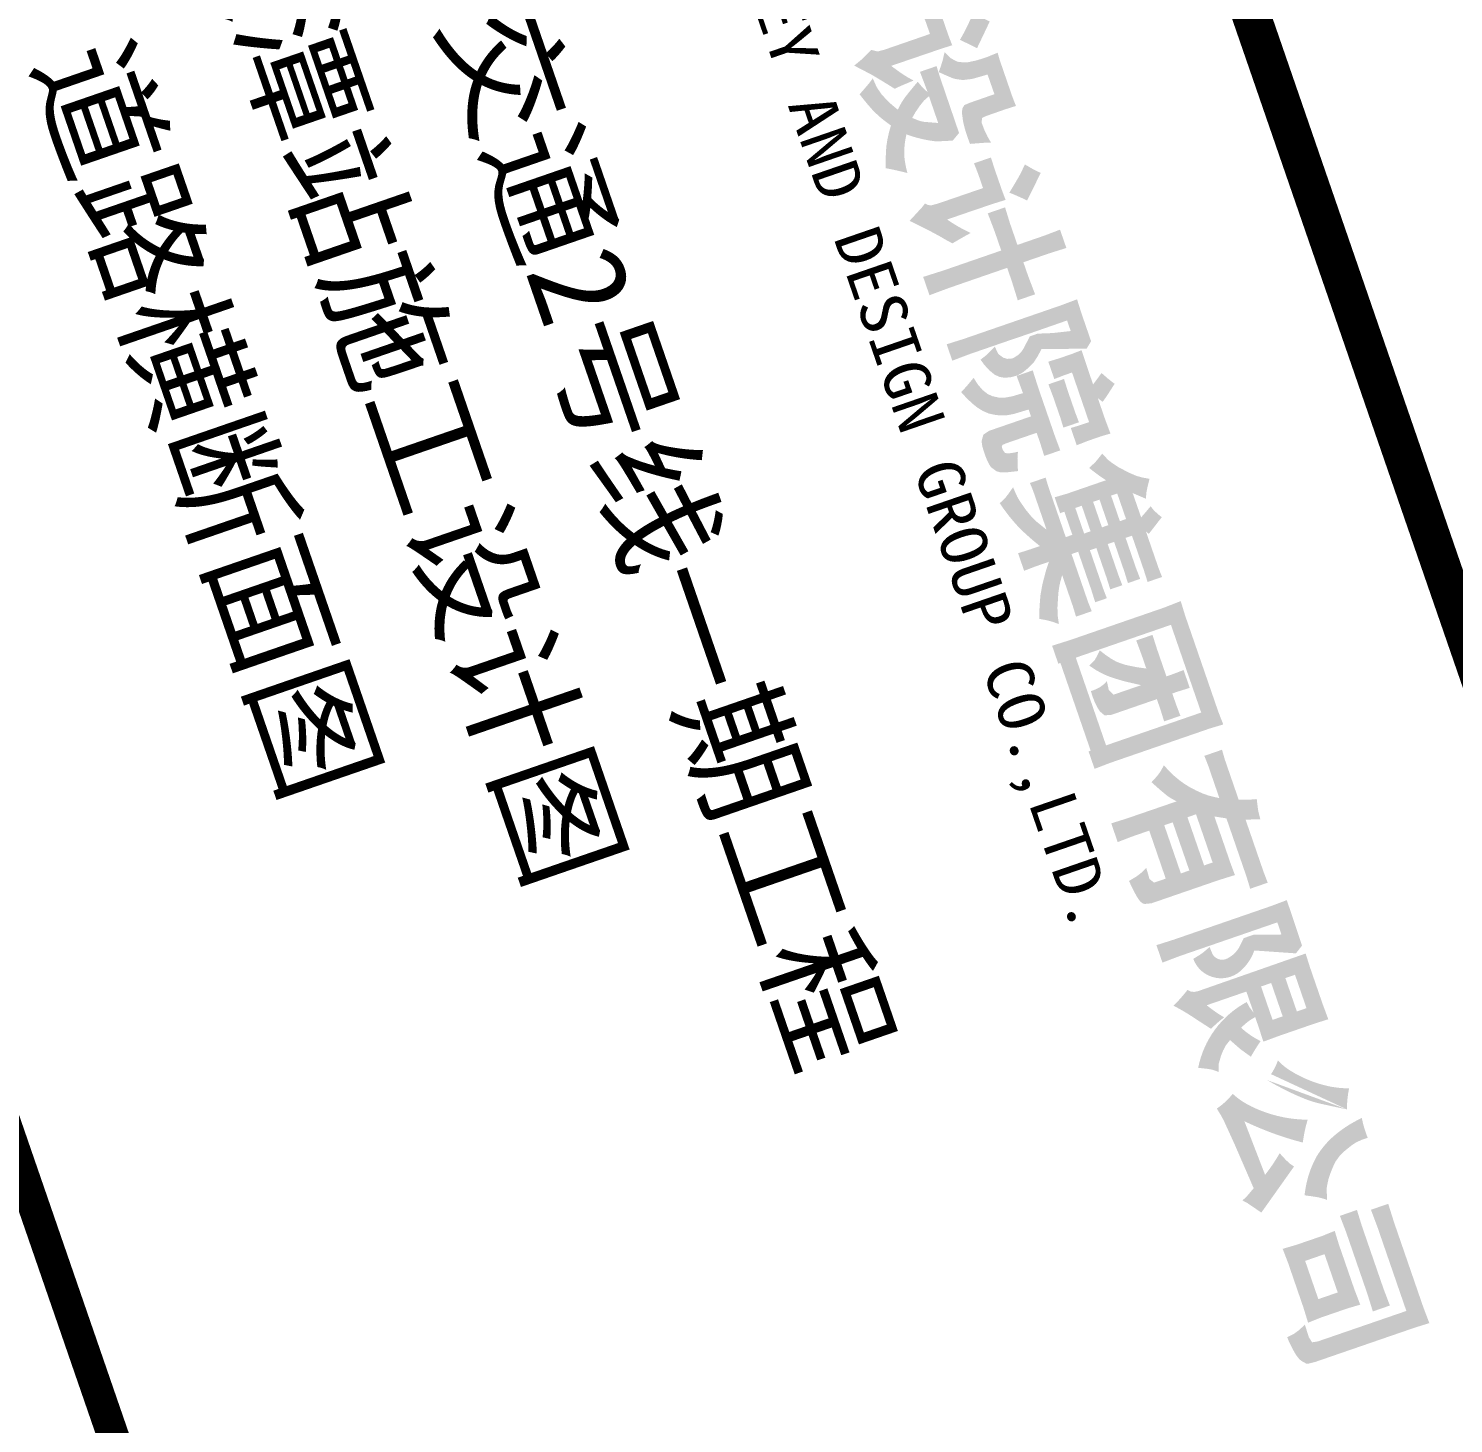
# Model space of a CAD drawing. Extents: x 1401343 to 1466747, y -1957456 to -1869275.
# Drawn here: x 1425385 to 1428986, y -1950169 to -1946645 of the extents above; entities that cross this region are included whole.
import ezdxf

# ---------------------------------------------------------------- set-up
doc = ezdxf.new("R2010")
doc.units = 0
doc.header["$LTSCALE"] = 1000
doc.layers.get('0').update_dxf_attribs({"linetype": 'CONTINUOUS'})
for name, color, linetype in [('TITLE$0$0-CART-SITE', 140, 'CONTINUOUS'), ('图框', 7, 'CONTINUOUS'), ('文字', 4, 'CONTINUOUS')]:
    doc.layers.add(name, color=color, linetype=linetype)
doc.styles.add('样式_1', font='simhei_0.ttf')

# ---------------------------------------------------------------- blocks, each defined once
blk = doc.blocks.new('新块6')
at = {"layer": 'TITLE$0$0-CART-SITE'}
h = blk.add_hatch(color=7, dxfattribs=at)
h.paths.add_polyline_path([(39.63761440037834, -6.54739663742896), (39.38771868405948, -6.557954102495444), (38.38529521736402, -6.557433347931749), (38.17671933031727, -6.547509510340603), (38.17458612527318, -6.547410746542539), (38.17508857426785, -6.556227660024376), (38.17692311848134, -6.584981429417383), (38.17857706977139, -6.613322113008167), (38.18017871253744, -6.637457528621098), (38.19133222568399, -6.853392532346163), (38.18689612878572, -7.08411373981636), (38.18466595979027, -7.114757452354581), (38.1795070415092, -7.179701703199157), (38.15710398081777, -7.353978759568975), (38.14270264301069, -7.415535540453334), (38.072485377985, -7.580672456370507), (38.04843929516704, -7.616801790947875), (37.95678880237597, -7.704221130548319), (37.93702244953806, -7.722973130272862), (37.92172088443388, -7.737489462281019), (37.88045945963444, -7.762464539811333), (37.7923655835408, -7.804898340906448), (37.7124915989078, -7.84381640736558), (37.90552021164535, -7.968938593886037), (38.01801592618779, -8.050997199777896), (38.13818941583943, -8.146849388382748), (38.1505060305781, -8.156937404753819), (38.23085381590846, -8.074048926441037), (38.3041915545202, -7.994975039443148), (38.41372326004404, -7.874619168097922), (38.46532125915022, -7.800512971803471), (38.55238819976424, -7.629746519480477), (38.57182290458206, -7.537009951922528), (38.5885799626549, -7.46208022425111), (38.59869505690497, -7.416850253333735), (38.60675848400771, -7.321735586584907), (38.60864707557104, -7.293630231883299), (38.6121663751974, -7.239053924392124), (38.61222371998795, -7.238058280544521), (38.61568136338229, -7.178025283949182), (38.61877979968762, -7.105240213768241), (38.6235266214897, -6.992611006200434), (38.62419435008979, -6.978945688156671), (39.16599758169235, -6.976901149303956), (39.16733524228533, -7.297280644418265), (39.16842167838098, -7.639102144578146), (39.17758917123632, -7.801349257457559), (39.17802991601258, -7.807734272781317), (39.24627484797585, -7.886015484112988), (39.34284204383931, -7.932026586877555), (39.37785040689252, -7.939417197217892), (39.52764856130435, -7.969615831349302), (39.56040471829093, -7.976421554788089), (39.61987075353591, -7.984321864161586), (39.65469105958093, -7.987035456312015), (39.7937504659136, -7.997872538358024), (39.81625049034685, -7.998329160587161), (39.82781563498631, -7.998613908159143), (39.84565919013312, -7.999064117151875), (39.900802981547, -8.00049555087918), (39.95032507241322, -8.001716630547378), (39.97894704278644, -8.002392585363339), (40.05473091515796, -8.001008609565758), (40.12833089711694, -7.999425823524689), (40.17946831776845, -7.998430489676537), (40.27509728886272, -7.631024929928969), (40.28324038406919, -7.606099287953327), (40.28834551714445, -7.589757443016254), (40.29776423449712, -7.55960754946193), (40.30950788098471, -7.522372315482642), (40.31971773537427, -7.490703768221863), (40.32598425112283, -7.47059020873445), (40.21241662925661, -7.49272453695653), (40.16530938963024, -7.502310438296092), (40.14938748217739, -7.505550403884456), (40.14550869131546, -7.50590819248049), (40.13917322037361, -7.506631675061215), (39.98015027609273, -7.524791387174446), (39.93292005844035, -7.528053157756801), (39.76385474297768, -7.53279510264349), (39.64397655238483, -7.48477922306904), (39.63181860581591, -7.358217906944105), (39.62965014103884, -6.8297392443734)])
h.paths.add_polyline_path([(37.41261321305851, -6.546374368004251), (37.36873265620875, -6.502294931180813), (37.3435683292299, -6.477007551301938), (37.34172381201847, -6.475156692100256), (37.29705652575561, -6.518865444023163), (37.24977121490141, -6.565984753544228), (37.1694300405876, -6.632228325508379), (37.14088740429929, -6.652939221927795), (36.98508630497003, -6.769781923934943), (36.97105078547816, -6.780247038439711), (36.96844598333905, -6.78221333584429), (37.24042081299325, -7.04257650877463), (37.31970419950869, -7.121064226223666), (37.42120553385087, -7.229638987543012), (37.4336631868928, -7.243858408966673), (37.54033005095175, -7.36409627681445), (37.62844596411654, -7.273129689526343), (37.6782920025484, -7.222340727767573), (37.88755765547597, -7.012899911854277)])
h.paths.add_polyline_path([(37.59892707813617, -7.885528078362256), (37.60663790916647, -7.599016869610409), (37.3236136063197, -7.608983034545417), (36.84168556208812, -7.609088211576648), (36.56683707593098, -7.599470926548236), (36.56705744852866, -8.060604223631344), (36.8389882036214, -8.050349463189036), (37.14068245796574, -8.051204988542509), (37.14097334961028, -9.309124834847012), (37.13290331149096, -9.410356443752448), (37.12717362856114, -9.482988878975618), (37.12699332208925, -9.485491955374698), (37.07223478348081, -9.570723196555832), (37.04950336801906, -9.605606056469185), (37.03669973034033, -9.626028357378004), (37.1461498979674, -9.852257736073284), (37.19891587085644, -9.973266474593231), (37.20319770699919, -9.98304152516522), (37.2444734619194, -10.09525900314236), (37.27285963364034, -10.17275779997635), (37.27549528788862, -10.17989444626966), (37.52032803776297, -9.947228863879559), (37.64310073023285, -9.833006491608273), (37.70281063841742, -9.779625300850057), (37.73147007191642, -9.756056667561836), (37.92363482475832, -9.595856658829689), (38.18663315558427, -9.381130534699878), (38.16891594274986, -9.205957712055351), (38.15180182042153, -8.950900848563322), (38.14929618583614, -8.902242362989114), (38.14651949349411, -8.847688833136488), (38.14649304879916, -8.847305321772922), (37.99596986898308, -8.982152535641035), (37.88227973596281, -9.071568403060326), (37.79262121566194, -9.137254023702724), (37.59459894497036, -9.274773919272604)])
h.paths.add_polyline_path([(39.95062918630049, -8.39245827621221), (39.82029432423496, -8.17495346043711), (38.30259165078954, -8.170392368735179), (38.02074193295178, -8.162029512191111), (37.98593630781016, -8.160981678141809), (37.98585920100652, -8.616906702326958), (38.02758229306986, -8.615713197185187), (38.40550003887239, -8.604029555930367), (38.48263371658598, -8.602015812972468), (38.51784846766006, -8.60109645506509), (38.5417971010049, -8.600713926564822), (38.55167419300034, -8.600556161018005), (38.53873392443259, -8.608154560126252), (38.49181443189357, -8.632482520267729), (38.4657333556292, -8.645995203350537), (38.38981725957331, -8.684306577920722), (38.3546524319527, -8.700841176652318), (38.27663618677383, -8.730670408530386), (38.21182024969806, -8.756849227873545), (38.26226349747361, -8.842079819077298), (38.3841066515501, -9.041700745692822), (38.39603176184085, -9.061591976953594), (38.40074970672924, -9.069461567054702), (38.45259915915869, -9.14906078666445), (38.49028504720974, -9.208103580000738), (38.57202117892069, -9.313997609694184), (38.60425761537246, -9.351902572028678), (38.62610460719645, -9.375061800581364), (38.63528349042957, -9.384792012182004), (38.70270422943489, -9.456262369485728), (38.71714523438916, -9.471588715018697), (38.72649343248543, -9.481515117904394), (38.68296987891284, -9.510427257385743), (38.57960419389039, -9.57263305750621), (38.52191289735111, -9.605971610780614), (38.36194235167551, -9.685911284306883), (38.20590765771541, -9.752188205083996), (38.10990020786033, -9.778858278116445), (38.05114891992037, -9.797896603227684), (37.95481752270919, -9.81323320993232), (37.76769268712582, -9.828894326258364), (37.74704599473247, -9.830928603939356), (37.84126181676606, -9.970357431856087), (37.92540221169679, -10.11452820465945), (38.01923017813445, -10.27842608385311), (38.0260754919573, -10.29026857715564), (38.06503238246864, -10.27716524213884), (38.1819906386043, -10.23732880063233), (38.33458521635822, -10.18011656998112), (38.38787577862007, -10.15864099029261), (38.51837151245766, -10.1060524752005), (38.59700700426094, -10.0691045540845), (38.76879612288525, -9.975452104584633), (38.85736159586435, -9.9207485050689), (38.87500681590376, -9.909878074206631), (38.88311548474798, -9.905042603062043), (38.91134182090957, -9.885816904581759), (39.04805866845038, -9.792695470820604), (39.05965686901092, -9.784845672956578), (39.10214246846357, -9.815518886369148), (39.21992667419454, -9.897163399864269), (39.30010742349168, -9.94603203700916), (39.3812397346328, -9.99548063295498), (39.52628665982832, -10.0714287099234), (39.53921370615336, -10.07752641238056), (39.54721763264007, -10.0810677999458), (39.56797671482983, -10.08988086548578), (39.66165923555002, -10.13016751598826), (39.8709932039221, -10.21081777579076), (39.93909011084671, -10.23482457067058), (39.94788554966999, -10.23801758191456), (39.95360770481258, -10.24002173432507), (40.06105590809221, -10.27822446242078), (40.06935042175084, -10.26320106741275), (40.08384211228315, -10.23737112797301), (40.0940277257896, -10.22014518266462), (40.15386985723944, -10.11698190781482), (40.23046910774048, -9.99181482865913), (40.30172873430038, -9.87994494794458), (40.31495328349612, -9.85912630920268), (40.35673393723175, -9.794017657316942), (40.36411837108517, -9.782525365059541), (40.17760617090008, -9.764973627485801), (40.02791599887041, -9.73970805260086), (40.00315274973019, -9.735579212842822), (39.84853505023841, -9.69321210938017), (39.73453279463195, -9.651288000622515), (39.63669765109282, -9.604856990790893), (39.57432784798641, -9.57583069575395), (39.55895687150388, -9.567009934330258), (39.40470719413918, -9.478611205753111), (39.4574114628098, -9.417382782425364), (39.55410647452427, -9.285880711173547), (39.65447068719277, -9.134243651876204), (39.75247030357914, -8.965525586344484), (39.81579431930641, -8.840493185097728), (39.85362785688687, -8.73580740860291), (39.91552165569357, -8.524519581429786)])
h.paths.add_polyline_path([(39.39476178669921, -8.602482696376512), (39.39379214802375, -8.604877397783127), (39.38515354906758, -8.626664434790143), (39.36762202451555, -8.670879934494451), (39.24575697271706, -8.946587307678612), (39.19876916473351, -9.024977543980128), (39.17404999015474, -9.056530653037953), (39.05375309185678, -9.198506817318957), (39.01184707188133, -9.153383306076819), (38.94367486277682, -9.076033296255446), (38.82694799787916, -8.919606834141632), (38.72782448185228, -8.765031231232797), (38.6602627045437, -8.602467304615686)], flags=16)
h = blk.add_hatch(color=7, dxfattribs=at)
h.paths.add_polyline_path([(41.97937771232881, -7.15032909355017), (42.03717478785745, -7.092061018827962), (42.05392197623931, -7.075229733966864), (42.0122021847599, -7.033494087423435), (41.71926773420617, -6.736043184888899), (41.57869877665854, -6.594513381658771), (41.49271827214017, -6.505922256077838), (41.42554655382028, -6.575721324717449), (41.31588923625731, -6.68061488998012), (41.18407567508604, -6.794145798183877), (41.16065976218869, -6.814126829311363), (41.14896458510393, -6.824224687375875), (41.17659692260986, -6.851061652361238), (41.22890383333052, -6.901581569225016), (41.31424085034141, -6.984003164133753), (41.32737149854273, -6.997079326906373), (41.3339487561685, -7.004339527714023), (41.33740419575096, -7.008075877580836), (41.34475361608983, -7.016186052725118), (41.35268006424502, -7.024777214519645), (41.3631789543162, -7.036498046016845), (41.42544959007847, -7.10601621502957), (41.57266057221767, -7.278783596220649), (41.59188365870705, -7.302697261473668), (41.71078220577527, -7.444394733966931), (41.74335664372973, -7.407463844711174), (41.77959468499375, -7.36637938795667), (41.806594714146, -7.335784415995533), (41.82127592495726, -7.318848348841698)])
h.paths.add_polyline_path([(44.42579148050478, -7.673868283641241), (43.92605514064979, -7.688858575737186), (43.53937866875984, -7.690097612457464), (43.54007284184533, -7.122782972814321), (43.5394580028447, -6.986435062295129), (43.55076310815838, -6.593434675776564), (43.55270679292352, -6.526109832638952), (43.55305938878644, -6.513841316862283), (43.55307481484104, -6.513287213482386), (43.05239748460787, -6.513285930835139), (43.04934312286403, -6.513291061424241), (43.06278143322177, -6.947806873990544), (43.06278143322177, -7.237986452329494), (43.06299299078142, -7.689189498588348), (42.46236640803599, -7.689383800854387), (42.16503046024206, -7.679515777105735), (42.03559912500987, -7.675220193273162), (42.03585916433565, -8.150917943744787), (42.33308206246784, -8.141400705161686), (42.45400481840679, -8.13790164493713), (42.52360504082952, -8.135329938284315), (42.53547390456859, -8.134861772504735), (43.06339186480815, -8.134859206941655), (43.0633896612058, -9.243119835172365), (43.06339186480815, -9.66139862304209), (43.06336321651085, -9.742787687351154), (43.05498024946627, -10.05903706006336), (43.04934312286403, -10.27621864886771), (43.55307481484104, -10.27622249680627), (43.54046951226971, -9.7767688466285), (43.53906794364644, -9.419792875596102), (43.53903268391349, -8.134861772236263), (43.92258868242695, -8.135514639410985), (44.07479991509661, -8.140197582545625), (44.16654095465398, -8.142721831271956), (44.3520614753206, -8.148552844925007), (44.37174294022458, -8.149203045095987), (44.39014624117021, -8.149811019635536), (44.4073969943876, -8.150324078318818), (44.41249927698715, -8.150475715492803), (44.41679448729462, -8.150616006857149), (44.4260779647351, -8.150919226392034)])
h = blk.add_hatch(color=7, dxfattribs=at)
h.paths.add_polyline_path([(47.55092145932917, -6.801160593037878), (47.53082790192761, -6.773962069561321), (47.51688934617755, -6.756403918754415), (47.5054740546698, -6.741654764242639), (47.42807264849156, -6.644019696709279), (47.33061514824706, -6.518735896703447), (47.29813445664089, -6.477105032452755), (47.2432705382312, -6.515826853966303), (47.2258831541248, -6.527628486342167), (47.14805642922488, -6.576227970167622), (47.10206250079986, -6.606452257231524), (47.07844078074754, -6.619564754542637), (47.03841933991839, -6.642115481959479), (46.98909518937194, -6.670276757500517), (46.92249423570078, -6.708302101851416), (47.07022088949645, -6.922785001977729), (47.13202653918029, -7.013261618227091), (46.52483880966514, -7.010586017190349), (46.1913690554405, -7.004842325225638), (46.20286808844736, -7.283451147597816), (46.20179707840629, -7.641009440237212), (46.19682547659227, -7.770583693483275), (46.19256567773022, -7.920316022419343), (46.66938108184453, -7.92024804214293), (46.65972436223723, -7.647509893760628), (46.65854096239977, -7.428977677971716), (48.02125350702164, -7.430988868011468), (48.02134606334923, -7.671458190473857), (48.01202430994792, -7.929710126919076), (48.48534901474679, -7.931154387115953), (48.47275693462774, -7.627201748407458), (48.47205615031609, -7.25653480639545), (48.48421189307311, -7.003044054536304), (48.09905378722664, -7.012997393005037), (47.50867445997039, -7.013006382393201), (47.5224625647495, -7.003682812597447), (47.63896024243053, -6.924919326104146), (47.59314040822986, -6.860236735187073)])
h.paths.add_polyline_path([(47.94051566228347, -7.68142050746701), (47.66172030618958, -7.689330589727092), (47.07680561749342, -7.689398570000264), (46.7499316099061, -7.681244784868113), (46.74958562505975, -8.10982579110987), (47.08581884959324, -8.099063102570142), (47.66859812964299, -8.098871988210362), (47.94020714098198, -8.108840718436682)])
h.paths.add_polyline_path([(48.47195918636473, -8.37789382282375), (48.1152467528552, -8.388278130585832), (46.73774501483035, -8.387903597746686), (46.2736252660126, -8.37694722955257), (46.27439436576873, -8.819232033240212), (46.63183843590863, -8.811773442623405), (46.72955817929082, -8.809735317000559), (46.75008439146526, -8.809148216988433), (46.74236842840523, -8.967060914455772), (46.7371632317508, -9.103154860927873), (46.70915830419011, -9.281069503366439), (46.64994423419316, -9.448758886237044), (46.56190985850603, -9.590472107943242), (46.47000574336465, -9.684836426366587), (46.33413953326721, -9.772473262795927), (46.16338396134864, -9.841651530429772), (45.99910733864721, -9.882474327256773), (45.98757745353117, -9.885378239408055), (45.96265112880695, -9.891564444488381), (45.95734015337271, -9.892902245003484), (46.02024986901864, -9.998310151596684), (46.07482069197189, -10.08919721478941), (46.08963145829816, -10.11380918134944), (46.09279647059353, -10.11943945890869), (46.14531562639945, -10.21330354511502), (46.17624489604108, -10.27477567131808), (46.1924422690839, -10.3084708003795), (46.19568394750436, -10.31528165440415), (46.19816313718525, -10.32037889243054), (46.32699285565954, -10.26482874608575), (46.39719917454835, -10.23501658684779), (46.48260884212408, -10.18999657175425), (46.58731439155139, -10.13480556649102), (46.71219723987937, -10.05572013567087), (46.84617485820394, -9.948452391348269), (46.91090044255446, -9.87618807573108), (46.96230231015556, -9.818834528114337), (47.00726930310097, -9.74457313156762), (47.05549560412376, -9.66561853071454), (47.10545403235204, -9.551961923136162), (47.11684728678858, -9.515802829744473), (47.15898690139488, -9.379885888518572), (47.18385372571259, -9.20901041122255), (47.199603742753, -8.809181213623958), (47.38825135158453, -8.809179930976654), (47.38827118526291, -9.945008484933908), (47.38844748308961, -9.9648048542511), (47.43227294694711, -10.13157201413577), (47.43607216756402, -10.13730544492557), (47.58320381561839, -10.23436460408504), (47.71402790464538, -10.25950704488662), (47.83316344017706, -10.2634870976255), (47.90403961876484, -10.26555344147545), (47.91711431461928, -10.26591258255377), (47.9251733343078, -10.26626787569347), (47.94922918791028, -10.26524432361822), (48.04999668201975, -10.26151182169326), (48.07907041580958, -10.26024841468444), (48.23914233264125, -10.23810095395186), (48.29838284754271, -10.22120849678595), (48.44187173954754, -10.12370554186361), (48.49447904426682, -10.05018551511802), (48.55684664377088, -9.880445180161587), (48.62250440346153, -9.591879171382061), (48.53731723958236, -9.56918658579724), (48.47649665462862, -9.553322811292503), (48.45784784229085, -9.546858781106664), (48.39913271178568, -9.527454392453933), (48.29979543459677, -9.494625049924252), (48.22274442067913, -9.461744401522992), (48.15462289736217, -9.43261549474937), (48.14679086149746, -9.429203654500668), (48.13680358309841, -9.520534513456198), (48.12290249068366, -9.598259056116717), (48.106385577699, -9.683426797633217), (48.06467789283099, -9.758409041627772), (47.97834038503544, -9.784522445985772), (47.89183319042979, -9.786465655752352), (47.84997565243003, -9.756136191657276), (47.83979885375203, -9.670788879603265), (47.83981427980663, -8.809182496271205), (48.10517132554281, -8.809324870053956), (48.47193494548168, -8.819153791788835)])
h = blk.add_hatch(color=7, dxfattribs=at)
h.paths.add_polyline_path([(50.11476828262283, -6.548271941618282), (50.22983740844839, -6.615293402382861), (50.24012980258166, -6.620359157905682), (50.38459013725705, -6.684293013728734), (50.23173045143093, -6.854130954231948), (50.13405305656678, -6.961209691028728), (50.80244523998891, -6.959131012081912), (50.70456317644175, -6.786979097977621), (50.60942769974545, -6.63214417090586), (50.74852894623373, -6.583090087119729), (50.87342613495031, -6.513723328697836), (50.97495424821582, -6.449483152742914), (51.05753152025471, -6.580565950956441), (51.18019833105689, -6.766873424636515), (51.27187003383489, -6.909297352391718), (51.19377222666125, -6.961145585981114), (52.175249017678, -6.961145585981114), (52.44408324691074, -6.951104040541225), (52.44408324691074, -7.347795903956126), (52.12695629216805, -7.339772574748565), (51.17471933492533, -7.339772574748565), (51.17471933492533, -7.514634367974054), (52.00349802036843, -7.514634367974054), (52.3048564193964, -7.50456586927703), (52.3048564193964, -7.840848505152678), (51.98583188601378, -7.831082684254397), (51.17484463054763, -7.831082684254397), (51.17484463054763, -8.006083952309382), (52.02761376790775, -8.006083952309382), (52.30935969620086, -7.997254574999715), (52.30935969620086, -8.327381150062365), (52.00265610094254, -8.319427389397106), (51.17518990272265, -8.319427389397106), (51.17518990272265, -8.495691057345766), (52.23747054889873, -8.495691057345766), (52.49821668203992, -8.487077306099536), (52.49821668203992, -8.807557347331965), (52.14993190494906, -8.797524179253912), (51.11374735959879, -8.797524179253912), (51.11374735959879, -8.979976643083319), (52.43302377054539, -8.979976643083319), (52.68889300752969, -8.968095355687353), (52.68889300752969, -9.399498636278622), (52.41041950939297, -9.389328152280939), (51.55093315904568, -9.389328152280939), (51.69081934834438, -9.485167380600444), (51.79148002934716, -9.548599687288345), (51.96573013823553, -9.636737568556953), (52.30610427439285, -9.778871566674411), (52.50571118243576, -9.841441004878845), (52.72333573314432, -9.883753977195568), (52.60538140327742, -10.03608067753578), (52.51792950280549, -10.16807587994464), (52.43310144270845, -10.31842770780366), (52.24857821575904, -10.25723798500638), (51.99759154445098, -10.15321552910154), (51.85189412678199, -10.08717276297773), (51.60990777273736, -9.952949546007403), (51.30497759435866, -9.748818320061957), (51.11194786305614, -9.60201193829215), (51.11194786305614, -9.97966095289246), (51.12340136891771, -10.28652087837526), (50.64008802261279, -10.28652087837526), (50.64865122194942, -9.93498774935631), (50.64865122194942, -9.690027801436202), (50.48372855987009, -9.791397182623257), (50.36827107406762, -9.85935909354248), (50.21008376739528, -9.94721432983954), (50.00264955989161, -10.05252981365248), (49.81662788670121, -10.13052525688272), (49.64603913519142, -10.19428537346158), (49.41047291287296, -10.27015078086498), (49.25490944678506, -10.31072089725802), (49.18285588405172, -10.14795199494455), (49.10379426320625, -10.02569128937773), (48.97671488748938, -9.849571054419187), (49.1562189138921, -9.83668521182102), (49.23424131683615, -9.828906647331848), (49.37210860028472, -9.80306794322405), (49.63772652730887, -9.728270467601249), (49.83639740224072, -9.6545820821122), (49.98383818850462, -9.587138110818898), (50.30497159678097, -9.387635692785807), (49.22623032587191, -9.387635692785807), (49.01631061355192, -9.399513934073752), (49.01631061355192, -8.968206811048901), (49.25299996207079, -8.978699277206601), (50.64850154735223, -8.978699277206601), (50.64850154735223, -8.797425107820345), (50.01326908378007, -8.797425107820345), (50.01326908378007, -8.91381076613601), (49.57633557647543, -8.91381076613601), (49.57948611280491, -8.852931370036629), (49.59281338557676, -8.577237423629981), (49.59281338557676, -7.508458437610727), (49.45036005067715, -7.615856971166295), (49.31062126825174, -7.712855918033711), (49.15130063020234, -7.815863620212838), (49.04516548851581, -7.594551149393226), (48.96760288136622, -7.468566887693896), (48.90749210174738, -7.374563394764323), (49.10915420027061, -7.284436071688674), (49.21968036265653, -7.212722194444552), (49.37892673033832, -7.090308510929958), (49.59909574857056, -6.882461377747916), (49.74342851989979, -6.723519473799627), (49.83507641073857, -6.589541021547689), (49.92823076804245, -6.42579375526276)])
h.paths.add_polyline_path([(50.71614708082825, -7.343890231217529), (50.71614708082825, -7.513698652851417), (50.0134652481841, -7.513698652851417), (50.0134652481841, -7.343890231217529)], flags=16)
h.paths.add_polyline_path([(50.71614708082825, -7.831060830262345), (50.71614708082825, -8.006898013537125), (50.0134652481841, -8.006898013537125), (50.0134652481841, -7.831060830262345)], flags=16)
h.paths.add_polyline_path([(50.71614708082825, -8.319464905420546), (50.71614708082825, -8.496965145125614), (50.0134652481841, -8.496965145125614), (50.0134652481841, -8.319464905420546)], flags=16)
h = blk.add_hatch(color=7, dxfattribs=at)
h.paths.add_polyline_path([(58.07607817330467, -9.871972764687769), (58.06417690889978, -10.28709498865084), (58.57813344797651, -10.28722699947082), (58.56465008279375, -9.883270551359033), (58.56418279315878, -9.414621449446201), (59.88315942869121, -9.416519397397337), (59.88215860535456, -9.737148277141955), (59.75428118423625, -9.818501698910609), (59.45534352766882, -9.804002232120013), (59.53666684520033, -9.97848176707322), (59.58503878304799, -10.12637733092544), (59.62955841600962, -10.33927368522291), (59.87278237586906, -10.31294137018904), (60.08249277635076, -10.27802534408022), (60.22594353467758, -10.23818381050535), (60.29552493176487, -10.1943301506459), (60.32772315742514, -10.1465091479202), (60.36810104078214, -9.97404921139804), (60.36916333385344, -8.123016902038785), (60.38214539207584, -7.686154668519009), (60.05068007947011, -7.694370086119136), (58.76860142198458, -7.694181928924309), (58.91911881703018, -7.415224352969972), (60.52690193566559, -7.415247413088423), (60.84774610667554, -7.427266413300288), (60.84774610667554, -6.945609733956587), (60.54259045426335, -6.955549647317696), (59.10940297862581, -6.955262899767888), (59.23018869736299, -6.590389006570547), (59.17568589564945, -6.585358558858786), (59.10545100913916, -6.579309455507826), (58.97982242456237, -6.566747354932033), (58.79668355986541, -6.527245391117162), (58.70080742258179, -6.506565478569826), (58.64496678404578, -6.726070506645385), (58.56385097582427, -6.955656258587453), (57.46790040670496, -6.955638879945639), (57.19519243985019, -6.941595936647957), (57.19519005268415, -7.427265410683901), (57.47284961877924, -7.415559225986215), (58.36018669460503, -7.416782080633709), (58.27728485725422, -7.552900274206536), (58.20210008497418, -7.665739565687375), (58.10988595236159, -7.781432056745871), (58.0588875244099, -7.836345549597752), (57.97574420191415, -7.924049759895752), (57.89611914346062, -7.999101521211401), (57.84363465269163, -8.04857154439253), (57.78461416714893, -8.096951616484375), (57.72068440846235, -8.14935590116238), (57.57886588139993, -8.24962764300858), (57.42747889931383, -8.340637950349446), (57.33372322909602, -8.38843752046688), (57.26031821397669, -8.425861690781517), (57.08477243468701, -8.500944827102842), (57.20675114446388, -8.636487520346634), (57.26289751668995, -8.717253410422018), (57.28772823931251, -8.752700317428946), (57.39512496869614, -8.949200095610479), (57.65703036870875, -8.801362014951735), (57.86423201108886, -8.676101255478216), (57.94130957300843, -8.619314750922285), (58.07822603473508, -8.494936496714445)])
h.paths.add_polyline_path([(58.55988229617543, -9.000606445336075), (58.55988229617543, -8.767873376710668), (59.88389587234306, -8.767873376710668), (59.88389587234306, -9.000606445336075)], flags=16)
h.paths.add_polyline_path([(58.55988408654994, -8.362475504137365), (58.55988408654994, -8.127672706391422), (59.88441985738064, -8.127672706391422), (59.88441985738064, -8.362475504137365)], flags=16)
h = blk.add_hatch(color=7, dxfattribs=at)
edge = h.paths.add_edge_path()
edge.add_ellipse((61.63114518113034, -8.824160702347058), major_axis=(-0.8778434067156895, 0.8778434067156895), ratio=0.9999999996436517, start_angle=251.1165528822801, end_angle=276.7880774770371)
edge.add_line((62.39907625962113, -7.848712108073414), (62.82253276800799, -6.85128373181891))
edge.add_line((62.82253276800799, -6.85128373181891), (62.68204814875094, -6.634538907359286))
edge.add_line((62.68204814875097, -6.634538907359286), (61.43777086895025, -6.624505751546337))
edge.add_line((61.43777086895022, -6.624505751546394), (61.44981313184434, -7.055977147778549))
edge.add_line((61.44981313184434, -7.055977147778549), (61.44981363853037, -9.743235892080179))
edge.add_line((61.44981363853037, -9.743235892080179), (61.43777137563626, -10.20882436204215))
edge.add_line((61.43777137563629, -10.20882436204209), (61.91742274555907, -10.20882436204209))
edge.add_line((61.91742274555907, -10.20882436204209), (61.90337276309327, -9.737212444438228))
edge.add_line((61.90337276309327, -9.737212444438228), (61.90337276309327, -7.045953864619719))
edge.add_line((61.90337276309327, -7.045953864619719), (62.23651534104317, -7.045954992922134))
edge.add_line((62.23651534104317, -7.045954992922134), (62.00572388767793, -7.742362461746836))
edge.add_line((62.00572388767796, -7.742362461746779), (62.00572388767796, -8.003243694033358))
edge.add_ellipse((51.89764718655104, -17.95886622717489), major_axis=(10.03213922081821, 10.03213922081822), ratio=0.9999999681772916, start_angle=358.4063590416027, end_angle=359.564645957603, ccw=False)
edge.add_ellipse((61.65340798031139, -8.66936872575809), major_axis=(-0.5077060019407491, 0.5077060019407491), ratio=0.9999999991521861, start_angle=229.2568538311361, end_angle=264.81649783270666, ccw=False)
edge.add_ellipse((62.07848573317349, -8.621907003964054), major_axis=(0.2057713922409838, 0.2057713922409838), ratio=0.999999998934668, start_angle=240.4958231545317, end_angle=316.1487649709957, ccw=False)
edge.add_ellipse((61.88567394581221, -6.701892732937495), major_axis=(1.567664236376383, 1.567664236376383), ratio=0.999999999887011, start_angle=226.2354351152267, end_angle=232.0097164680825, ccw=False)
edge.add_line((61.93347436526855, -8.918389417325841), (62.00183972820705, -9.08742872826133))
edge.add_line((62.00183972820702, -9.08742872826133), (62.04224755696083, -9.214322240625393))
edge.add_line((62.04224755696083, -9.214322240625393), (62.06290816310388, -9.30808566264659))
edge.add_line((62.06290816310391, -9.30808566264659), (62.08800643272295, -9.420116598618392))
edge.add_ellipse((62.07211022963344, -8.650340528870402), major_axis=(-0.544429918439211, 0.544429918439211), ratio=0.9999999999951461, start_angle=136.1830140621276, end_angle=253.9484103937036)
h = blk.add_hatch(color=7, dxfattribs=at)
edge = h.paths.add_edge_path()
edge.add_line((64.70568711920237, -7.974613277605954), (64.70514577985335, -6.997147691139446))
edge.add_line((64.70514577985335, -6.997147691139446), (64.71503586463689, -6.614470339128673))
edge.add_line((64.71503586463692, -6.614470339128673), (64.30591115946478, -6.624507444003257))
edge.add_line((64.30591115946478, -6.624507444003257), (63.29742562442149, -6.624799110427034))
edge.add_line((63.29742562442149, -6.624799110427034), (62.90882771103242, -6.614469774974168))
edge.add_line((62.90882771103242, -6.614469774974225), (62.92107069515222, -9.573683767252305))
edge.add_line((62.9210706951522, -9.573683767252248), (62.90859252258267, -9.672992800433178))
edge.add_line((62.90859252258267, -9.672992800433178), (62.87079407018206, -9.75621109898077))
edge.add_line((62.87079407018206, -9.75621109898077), (62.80216716148021, -9.826095108072195))
edge.add_ellipse((58.68922298992584, -12.4707991616562), major_axis=(3.457655963485261, 3.457655963485262), ratio=0.99999999610717, start_angle=341.3405397966858, end_angle=347.7418153090009, ccw=False)
edge.add_ellipse((66.74603066925948, -14.14205915674773), major_axis=(3.758701585851431, 3.758701585851431), ratio=0.9999999977747042, start_angle=441.8000222331873, end_angle=448.73259824696737, ccw=False)
edge.add_ellipse((-3.175568355763005, 75.73095729764691), major_axis=(76.75967005926859, 76.75967005926857), ratio=0.9999999815067903, start_angle=262.936102647581, end_angle=263.2006343150061)
edge.add_ellipse((67.08465255158546, -8.044207635014573), major_axis=(2.463144704753998, 2.463144704753998), ratio=0.9999999974930257, start_angle=153.6335939401856, end_angle=161.0991816625165, ccw=False)
edge.add_ellipse((61.6492255640176, -6.710253850737558), major_axis=(-2.296100709572276, 2.296100709572276), ratio=0.9999999995179178, start_angle=166.3850473001633, end_angle=176.0999283544096, ccw=False)
edge.add_line((63.34031256364722, -9.482325605982453), (63.34031256364722, -8.392583113406545))
edge.add_line((63.34031256364722, -8.392583113406545), (64.35982864533614, -8.392583395483769))
edge.add_line((64.35982864533611, -8.392583395483825), (64.7150368784281, -8.400610427868628))
edge.add_line((64.7150368784281, -8.400610427868571), (64.70568711920237, -7.974613277605954))
h.paths.add_polyline_path([(63.34031053627439, -7.989195470608138), (63.34031053627439, -7.710237971800098), (64.2574623147218, -7.710237971800098), (64.2574623147218, -7.989195470608138)], flags=16)
h.paths.add_polyline_path([(63.34031104316998, -7.320898834500838), (63.34031104316998, -7.055988994963457), (64.25746282161742, -7.055988994963457), (64.25746282161742, -7.320898834500838)], flags=16)
h = blk.add_hatch(color=7, dxfattribs=at)
edge = h.paths.add_edge_path()
edge.add_line((68.26376878474431, -7.633135359698485), (68.16435599666613, -7.489381327714568))
edge.add_line((68.16435599666613, -7.489381327714568), (68.08564740565663, -7.321533505156367))
edge.add_line((68.08564740565663, -7.321533505156424), (68.01103383262699, -7.114570224853594))
edge.add_line((68.01103383262699, -7.114570224853594), (67.97517872720084, -6.973766142080649))
edge.add_line((67.97517872720084, -6.973766142080649), (67.95819091512413, -6.803206442329099))
edge.add_line((67.95819091512413, -6.803206442329099), (67.9605716924608, -6.715044482481801))
edge.add_line((67.9605716924608, -6.715044482481801), (67.96212773872134, -6.655338934772772))
edge.add_line((67.96212773872134, -6.655338934772828), (67.96219458398002, -6.652647539159318))
edge.add_line((67.96219458398002, -6.652647539159318), (67.86950961912109, -6.653787763178343))
edge.add_line((67.86950961912109, -6.653787763178343), (67.80195373072812, -6.654940889241573))
edge.add_line((67.80195373072814, -6.654940889241573), (67.74375520457573, -6.653790301860397))
edge.add_line((67.74375520457573, -6.65379030186034), (67.59930836769811, -6.647746262681721))
edge.add_line((67.59930836769809, -6.647746262681778), (67.54959882646389, -6.642363049101789))
edge.add_line((67.54959882646392, -6.642363049101789), (67.49122401484811, -6.635924181844416))
edge.add_line((67.49122401484811, -6.635924181844359), (67.42432756681984, -6.62854535975697))
edge.add_ellipse((70.6088596078992, -6.298129446517692), major_axis=(-2.26389258316775, 2.26389258316775), ratio=0.9999999997171382, start_angle=50.92361378301259, end_angle=64.85687817725311)
edge.add_ellipse((69.72711603338422, -6.619778078264289), major_axis=(1.600222228600259, 1.600222228600259), ratio=0.9999999996169143, start_angle=154.7803853222484, end_angle=174.703538663043)
edge.add_ellipse((69.95632022083328, -6.274558615337298), major_axis=(-1.882740116901679, 1.882740116901679), ratio=0.9999999998019097, start_angle=87.26897871556763, end_angle=100.044637194601)
edge.add_ellipse((70.04347681784594, -6.112635694162805), major_axis=(-2.011947730915129, 2.011947730915129), ratio=0.9999999980555261, start_angle=100.4743283683108, end_angle=109.9158206018816)
edge.add_ellipse((80.08088887300855, -14.306868300833), major_axis=(-8.887465975681085, 8.887465975681085), ratio=0.9999999745879875, start_angle=17.06525821936191, end_angle=18.45362190317968, ccw=False)
edge.add_ellipse((70.27415716216956, -9.12250516867698), major_axis=(-1.043742974876003, 1.043742974876003), ratio=0.9999999943169029, start_angle=5.114590735411923, end_angle=16.52855770421189, ccw=False)
edge.add_line((69.14152242331357, -8.175965505154636), (68.92156282253154, -8.109142865232002))
edge.add_line((68.92156282253154, -8.109142865232059), (68.83333619071226, -8.076400911255973))
edge.add_line((68.83333619071226, -8.076400911255973), (68.78847599892933, -8.053670957404961))
edge.add_line((68.78847599892936, -8.053670957404961), (68.63351866618788, -7.958984019060381))
edge.add_line((68.63351866618788, -7.958984019060381), (68.5083623603644, -7.862583752017088))
edge.add_line((68.5083623603644, -7.862583752017088), (68.35724711664545, -7.729510239915044))
edge.add_line((68.35724711664545, -7.729510239915044), (68.26376878474431, -7.633135359698485))
for points in [[(44.91104053745127, -6.959720096627507), (44.90371756180735, -6.685880154721815), (44.90854812531813, -6.686009702038291), (44.93126191091338, -6.686575349240456), (44.98426147864279, -6.687925976225074), (45.30080001959192, -6.695939952865785), (46.05366714316966, -6.695919430519155), (46.09963903431395, -6.750865450263007), (46.19381518920031, -6.863480548717291), (46.19816534099715, -6.868512371758527), (46.1818754114172, -6.916682168934699), (45.91365793163035, -7.714521771102454), (45.82287330829618, -7.978327567799909), (45.82307164340358, -7.978530225978659), (45.82665489904662, -7.982382014048426), (45.82956381507296, -7.98551936790011), (45.95994715911417, -8.125990987591479), (45.96804143811656, -8.134420541767952), (46.07435570631256, -8.268032566857642), (46.09925117892757, -8.305959147410476), (46.10148575512773, -8.309922525744526), (46.10375118364658, -8.313309995704742), (46.12237265337802, -8.351341753288807), (46.13814030028493, -8.383084694055867), (46.16515355188943, -8.438910609444974), (46.17487858694125, -8.45917129686842), (46.17509014450093, -8.459745922595005), (46.17575346547724, -8.461559585041869), (46.17662565866098, -8.463944348801874), (46.17700769051058, -8.46498890650605), (46.1778051328341, -8.467251971138296), (46.17833402652371, -8.468615424592485), (46.17885630919676, -8.470139208881506), (46.17934773976063, -8.471420572945703), (46.1796738909286, -8.472351774456001), (46.17986762960987, -8.47290492241359), (46.18007937618145, -8.473481786206548), (46.18081321641415, -8.47548399772188), (46.18217291407831, -8.479230608760417), (46.1835987237942, -8.483065722421998), (46.19015259968197, -8.501248522176525), (46.19467904909592, -8.513518320600497), (46.21148905753702, -8.559833410636429), (46.22005713744633, -8.583393065396933), (46.24094183188475, -8.64094414060986), (46.24232136322729, -8.64461635813882), (46.24240290112408, -8.645115307708522), (46.24246240174011, -8.645437252032025), (46.2427246448778, -8.646982841318277), (46.24368767232713, -8.652648291834907), (46.24425843697585, -8.655949824463278), (46.24835516025391, -8.67995968821981), (46.25253562503107, -8.704359476576258), (46.25418841836122, -8.71416787596445), (46.25454982905262, -8.716285525682736), (46.25466883007516, -8.716989698725797), (46.25476799783843, -8.717578433565905), (46.25484733192329, -8.718027359914629), (46.2549134500519, -8.718401502157064), (46.255005207165, -8.718920725906912), (46.25532994744913, -8.720862009142195), (46.25540707772211, -8.721305804905057), (46.25569576555478, -8.723001463854416), (46.25587867481713, -8.724086582969733), (46.26106183419083, -8.754449395877828), (46.26914068713864, -8.801822669449223), (46.26636619839897, -8.836622157328577), (46.26331844767168, -8.875010490699594), (46.25918426105832, -8.926924333622992), (46.2551073712491, -8.978366162556483), (46.23004441563586, -9.075199575895965), (46.21490923759606, -9.134446310054955), (46.19419863738199, -9.17223308211959), (46.15203698528543, -9.250336005557813), (46.13957492482928, -9.2628469415626), (46.06082924683193, -9.341801542418978), (46.04780082935082, -9.35380968091215), (46.03821903620459, -9.359865056028696), (46.02345628770613, -9.368950042674442), (45.98694498466406, -9.391474601540722), (45.98303117043884, -9.393918043521069), (45.90116281525312, -9.444741636740048), (45.89988024786194, -9.44528291365367), (45.89533396476958, -9.447176100195975), (45.87231826888942, -9.456874191967131), (45.72964695840687, -9.517831976839659), (45.69755853002039, -9.528272721055885), (45.63965126829765, -9.546013007694853), (45.56802361961067, -9.567859046453862), (45.56343546576878, -9.554796572363728), (45.51501964446703, -9.411509543144177), (45.47087464066766, -9.312807313547637), (45.37131919490253, -9.106203712156457), (45.37248055766881, -9.106089556600807), (45.38438507592849, -9.104869759579913), (45.55179098704443, -9.087823384809042), (45.58405350965526, -9.080113395439753), (45.71311902678184, -8.992122548514658), (45.77470871149177, -8.905511829451825), (45.81030106164593, -8.765473744348355), (45.76890189807941, -8.592344656784405), (45.72644935454787, -8.506055882045075), (45.65749482344449, -8.416047431847119), (45.64861381481947, -8.406666153813603), (45.63324724575119, -8.39008794509084), (45.58073029354759, -8.333933672148305), (45.413498476656, -8.160971328655648), (45.41345440230413, -8.12936306579087), (45.4134323650234, -7.944139902401957), (45.42606190847778, -7.902437209932941), (45.49714082979676, -7.669286669595976), (45.51332498059688, -7.611384149185142), (45.52207156214476, -7.581345845895157), (45.52946726064744, -7.553650938140208), (45.54039993641976, -7.508046434383687), (45.54688549686301, -7.478209506625205), (45.62954058167139, -7.110402866776553), (45.33920211800918, -7.109415228808814), (45.34217934948006, -8.216107180111976), (45.33935858236705, -8.70011006802946), (45.33947537978725, -9.76458626818038), (45.35334121267857, -10.27040569397923), (44.90371095058123, -10.27021073167759), (44.90397099011659, -10.25868486834605), (44.9053152619357, -10.20848592407475), (44.90560394976833, -10.19751031618125), (44.90688651715951, -10.14725878339107), (44.91050943994975, -9.985948002611053), (44.91593500899231, -9.81945532912016), (44.9159107678997, -7.11658394126772), (44.91448936580761, -7.082305207955358), (44.91307016731787, -7.031648358807672)], [(73.03407213717753, -6.7069790877797), (72.59323701823183, -6.720905736512407), (70.25899302255885, -6.720476134998364), (69.75633929844071, -6.706783609218348), (69.7547416381264, -7.181494694157152), (70.2572884123033, -7.168223589693866), (72.54029880875777, -7.168984348254753), (72.53847153563572, -9.603673507186784), (72.51182933412082, -9.750079898362117), (72.36101466544957, -9.787376813119977), (72.01671837088242, -9.778162241416283), (72.10074303478058, -9.966545749808006), (72.15308060084524, -10.13474250019044), (72.17754223935361, -10.31959977841524), (72.28595893298797, -10.3129370050641), (72.37746367265524, -10.30167329416565), (72.5316318060463, -10.28269607738821), (72.69766124898621, -10.24898942401541), (72.80745274636018, -10.21015463173808), (72.87180520442368, -10.17596196167926), (72.98926466002183, -10.07128220436664), (73.00430354969166, -10.02531512429067), (73.02016661304103, -9.835112790834899), (73.02168925636965, -7.111000837082486)], [(55.40022678817226, -8.113096861882013), (55.6852287053091, -8.113096861882013), (56.00822755202722, -8.123109632899855), (56.00822755202722, -7.675677905552448), (55.69312630651589, -7.6862184504933), (55.39191814891132, -7.6862184504933), (55.39191814891132, -7.55365468003788), (55.40212833543379, -7.210305871313039), (54.91275940564998, -7.210305871313039), (54.92270482692007, -7.553338161375905), (54.92270482692007, -7.685661173675726), (54.18161559367624, -7.685661173675726), (53.78491563021277, -7.67602174170446), (53.78470018952692, -8.12312310953007), (54.19196184803337, -8.113137656002266), (54.5586180442439, -8.113137656002266), (54.44035586111318, -8.344871203272305), (54.29622038825951, -8.588099950730793), (54.20163286611975, -8.714736554115234), (54.13045297199466, -8.79579665559595), (54.01695202732995, -8.896158931949856), (53.86863870652928, -9.005656905745298), (53.7177469010891, -9.103084190869254), (53.84913849168993, -9.233457098550389), (53.91280064072532, -9.30807100063197), (54.00550815960929, -9.489552748478843), (54.16852700649366, -9.363814344200193), (54.29426271284069, -9.251808988968548), (54.41154294008925, -9.128906868716001), (54.52155431301404, -8.990747747649777), (54.68431576506305, -8.76386870063817), (54.92331713207136, -8.38142200616403), (54.92331713207136, -9.143554752847763), (54.76878526515398, -9.216343620007876), (54.53366321203836, -9.189236636896965), (54.57946816479858, -9.270102966309594), (54.62351500833944, -9.405822453317), (54.64138977999869, -9.551195941628066), (54.64538166850878, -9.666138473484352), (54.77440794764158, -9.670708143370064), (54.95791293386907, -9.66539689466282), (55.1168140293758, -9.642466956990575), (55.22299792859309, -9.614022164249207), (55.35205312214862, -9.538056228480343), (55.35545935241575, -9.533538279710967), (55.40022678817226, -9.36341368766682)], [(40.69080285839354, -8.064901090107924), (40.69112680574963, -7.598924519048751), (40.83395017317579, -7.602818634459084), (40.97083891112908, -7.606953887450288), (40.97827648038128, -7.607042390073389), (41.08930451466784, -7.607102674469388), (41.58156802553765, -7.605726394548981), (41.85724290804555, -7.599018152257713), (41.85423041705124, -7.690940311347958), (41.8507970147495, -7.803378404552689), (41.85047747480766, -7.813843519057457), (41.8463543066251, -7.952578435102851), (41.84322281460825, -8.603638361062849), (41.84320077732752, -9.202524066812657), (41.84350268761244, -9.202288059817704), (41.84394876851783, -9.201939352725674), (41.84428941702552, -9.201682650572764), (41.84496816426599, -9.20115676541991), (41.85235064031639, -9.195423334630163), (41.85614126445341, -9.192479433371602), (41.85960970793002, -9.189863061141466), (41.86465844022658, -9.18590994398238), (41.86983058095993, -9.181956826826536), (41.872589643645, -9.17974426125204), (41.87776398819022, -9.175853993780208), (41.88287001729094, -9.17177645989051), (41.8873986705168, -9.168401816399808), (41.89840406935744, -9.159833736379198), (41.94052164689253, -9.12717755115392), (42.0168233945229, -9.06693933108528), (42.13230956277891, -8.969193955934884), (42.26173649059692, -8.849625629669958), (42.37318102856716, -8.73651158164597), (42.38327628934837, -8.795692900826396), (42.39532194858964, -8.866308017456902), (42.43531723704271, -9.080929158747153), (42.44417400457513, -9.12564350568664), (42.4690584585498, -9.251417276734571), (42.47336673959705, -9.272772061804233), (42.46778911340132, -9.277979607444479), (42.46384665087879, -9.281647977031582), (42.45864467518021, -9.28648829404574), (42.4383782100127, -9.305421833796402), (42.33418172080619, -9.401497202926691), (42.16709755344399, -9.54643628111097), (41.95341563729653, -9.74447821571465), (41.82745516770137, -9.868697418948614), (41.68200055365068, -10.0091164501244), (41.59693900202018, -10.09531415694926), (41.55821736366107, -10.13574189858718), (41.55484786938959, -10.12958519438126), (41.54637675343164, -10.11387277219018), (41.5425378656675, -10.10673099531107), (41.53693159138402, -10.09633386108271), (41.53483410058161, -10.09244395309634), (41.53174182078419, -10.0866614222474), (41.53127242750105, -10.08580204895208), (41.53027818668252, -10.08398177572434), (41.51907922140873, -10.06318385687354), (41.51045384469526, -10.04718412181921), (41.50324325905731, -10.03385485721248), (41.49570431843949, -10.0198701601397), (41.4879868761831, -10.00553145257129), (41.48437497224276, -9.99884373262995), (41.47623882228126, -9.984186928676536), (41.35647302148482, -9.763108659170598), (41.33561036432712, -9.722600110789983), (41.33546051098583, -9.72234486409235), (41.33510571152055, -9.721781782188032), (41.33222324018917, -9.71730277987939), (41.32815736902029, -9.710989592773899), (41.31897004269612, -9.696772736644732), (41.29150282386308, -9.653955424186108), (41.26320039364128, -9.609928575878257), (41.2650272809862, -9.608112348140082), (41.26748222978404, -9.60565607969022), (41.27892837340096, -9.594096867542419), (41.32744115865407, -9.545666693082808), (41.33890052451369, -9.518473300195353), (41.36153056860985, -9.465426880226914), (41.36525927017993, -9.410380814037694), (41.37048209649129, -9.33263446638648), (41.3713151042777, -9.32243485975107), (41.37286872984458, -9.274989757964647), (41.3739485547141, -9.092276734185191), (41.37453474541744, -8.67260499198693), (41.37507245414508, -8.358043582346909), (41.37510771366851, -8.280711529580913), (41.37559032919435, -8.05258255111022), (40.97301839433695, -8.052549202294017)], [(72.26776746725253, -7.527702177797096), (71.78709120242445, -7.542051376149004), (70.07263497479317, -7.541563949086594), (69.64098082680312, -7.527707537238371), (69.64215981084445, -7.996467103876626), (70.08135215786342, -7.98146461786331), (71.79406069120913, -7.981814109835454), (72.26823226871954, -7.996661736212843)]]:
    blk.add_hatch(color=7, dxfattribs=at).paths.add_polyline_path(points)
h = blk.add_hatch(color=7, dxfattribs=at)
h.paths.add_polyline_path([(53.58316281979975, -6.710358999358732), (53.19467057874033, -6.696232214204997), (53.21345076798067, -7.159812221038578), (53.21345076798067, -9.73944914913102), (53.20081233845164, -10.23428473641013), (53.69381427822705, -10.23428473641013), (53.69381427822705, -10.17618225432471), (56.10476537916878, -10.17618225432471), (56.10476537916878, -10.23432407359849), (56.58398932148305, -10.23432407359849), (56.56952531574828, -9.797274085509912), (56.56952531574828, -7.066463255195288), (56.58416961140068, -6.696302511216572), (56.24442989122656, -6.710358999358732)])
h.paths.add_polyline_path([(56.10490541562507, -7.137782303636982), (56.10490541562507, -9.753201138309521), (53.69435458073463, -9.753201138309521), (53.69435458073463, -7.137782303636982)], flags=16)
h = blk.add_hatch(color=7, dxfattribs=at)
edge = h.paths.add_edge_path()
edge.add_ellipse((67.88727468088791, -4.540366939665432), major_axis=(1.774894467407416, 1.774894467407417), ratio=0.999999998114143, start_angle=200.3339048398857, end_angle=206.4127398059756, ccw=False)
edge.add_ellipse((67.92281223225467, -4.456062799420295), major_axis=(-1.83955535715026, 1.83955535715026), ratio=0.9999999978389706, start_angle=104.1166076749603, end_angle=110.39750233955209, ccw=False)
edge.add_ellipse((64.16130359624108, -5.859620158632481), major_axis=(-1.812966884158851, 1.812966884158851), ratio=0.9999999997711375, start_angle=194.7949822903236, end_angle=206.1328937828717, ccw=False)
edge.add_ellipse((63.72201140063876, -5.570656707543662), major_axis=(-2.18431082284333, 2.18431082284333), ratio=0.9999999983895651, start_angle=182.8424939430381, end_angle=194.2621859982804, ccw=False)
edge.add_ellipse((63.75989710257451, -5.628107319373726), major_axis=(-2.137220880001466, 2.137220880001466), ratio=0.9999999966617482, start_angle=173.5104750748227, end_angle=183.1677988270231, ccw=False)
edge.add_ellipse((64.69731488434658, -6.814450498542158), major_axis=(-1.068083631533462, 1.068083631533462), ratio=0.9999999995673403, start_angle=158.4759641279415, end_angle=173.7062645856404, ccw=False)
edge.add_ellipse((60.99495275285625, -13.2621536647946), major_axis=(-4.698478514791115, 4.698478514791115), ratio=0.9999999804989549, start_angle=273.33385978194457, end_angle=274.6276261916676, ccw=False)
edge.add_ellipse((63.70176095035455, -9.98661930315592), major_axis=(1.699391990816643, 1.699391990816643), ratio=0.9999999923835291, start_angle=353.64166746002604, end_angle=359.6248199738243, ccw=False)
edge.add_ellipse((-369.1322868854505, -347.6408967139529), major_axis=(389.8717267870019, 389.8717267870019), ratio=0.9999983296187728, start_angle=352.94162037837117, end_angle=352.9607979617395, ccw=False)
edge.add_ellipse((60.44260008055318, -2.493458553295113), major_axis=(5.711161102142681, 5.711161102142679), ratio=0.9999999985297109, start_angle=265.540429056388, end_angle=269.4330317347519)
edge.add_ellipse((61.86752632204042, -3.888328792242703), major_axis=(4.301578237269436, 4.301578237269436), ratio=0.9999999912932416, start_angle=269.0470417898763, end_angle=273.6967738584158)
edge.add_ellipse((64.3085697028047, -6.01079493509701), major_axis=(-2.014335670928731, 2.014335670928731), ratio=0.9999999958714579, start_angle=183.3600379486797, end_angle=194.8805626775495)
edge.add_ellipse((26.2603377125422, 17.38494666414545), major_axis=(-33.59716493253269, 33.59716493253269), ratio=0.9999999870821018, start_angle=193.5007616604679, end_angle=194.2344124578712)
h = blk.add_hatch(color=7, dxfattribs=at)
edge = h.paths.add_edge_path()
edge.add_ellipse((70.26626417960097, -2.966084105634081), major_axis=(-4.231372338805264, 4.231372338805263), ratio=0.9999999985592808, start_angle=104.7133526664139, end_angle=107.7541215445545, ccw=False)
edge.add_ellipse((70.1478693587199, -3.503786239600458), major_axis=(3.862680182176889, 3.862680182176889), ratio=0.9999999757899946, start_angle=189.9004477335035, end_angle=192.9411008436923, ccw=False)
edge.add_ellipse((63.81189096953781, -6.84254731146234), major_axis=(-2.396441352935255, 2.396441352935255), ratio=0.9999999999362565, start_angle=178.2400720377223, end_angle=205.5137232332101, ccw=False)
edge.add_ellipse((64.76022294770988, -7.806240763317533), major_axis=(1.44080689209003, 1.44080689209003), ratio=0.9999999993156452, start_angle=253.6299442673581, end_angle=267.3777568746989, ccw=False)
edge.add_ellipse((64.1941985043191, -10.58061762553098), major_axis=(1.294378647919474, 1.294378647919474), ratio=0.9999999994554438, start_angle=329.88200231314266, end_angle=347.58760043771167, ccw=False)
edge.add_line((65.96332456592529, -10.11048458679522), (66.16069487605301, -10.06690438721762))
edge.add_line((66.16069487605304, -10.06690438721762), (66.25052677120144, -10.05197072770915))
edge.add_line((66.25052677120141, -10.05197072770915), (66.28360244214593, -10.04647222624715))
edge.add_line((66.28360244214593, -10.04647222624715), (66.32360654982796, -10.04013905629489))
edge.add_line((66.32360654982799, -10.04013905629489), (66.97892908015814, -9.976993839194051))
edge.add_line((66.97892908015814, -9.976993839194051), (68.23307495815271, -9.879701292875495))
edge.add_line((68.23307495815271, -9.879701292875495), (68.37511029655172, -10.12137182295101))
edge.add_line((68.37511029655172, -10.12137182295101), (68.43717270718946, -10.25851851028767))
edge.add_line((68.43717270718946, -10.25851851028767), (68.51881405927298, -10.18321497794187))
edge.add_line((68.51881405927298, -10.18321497794187), (68.54760539752488, -10.15730659344246))
edge.add_line((68.54760539752488, -10.15730659344246), (68.895404176992, -9.897755630851861))
edge.add_line((68.895404176992, -9.897755630851861), (68.04046484336314, -8.703650152143211))
edge.add_line((68.04046484336317, -8.703650152143211), (67.93677861801874, -8.781299427235183))
edge.add_line((67.9367786180187, -8.781299427235183), (67.914278573888, -8.79342445753008))
edge.add_line((67.914278573888, -8.79342445753008), (67.80492602756306, -8.852849658359446))
edge.add_line((67.80492602756306, -8.852849658359446), (67.74846404462181, -8.877124823702047))
edge.add_line((67.74846404462181, -8.877124823702104), (67.59292685035211, -8.944482561504117))
edge.add_ellipse((64.00460824234938, -12.06645146261633), major_axis=(-3.363236563752325, 3.363236563752325), ratio=0.9999999991880648, start_angle=257.8511160508278, end_angle=266.0244660512555, ccw=False)
edge.add_line((68.00032413601468, -9.486340109440278), (66.50719657004404, -9.54052744385757))
edge.add_ellipse((60.56700023246995, -3.670855447642566), major_axis=(-5.905039453415067, 5.905039453415067), ratio=0.9999999994139877, start_angle=180.3421459892915, end_angle=191.4494435223873)
h = blk.add_hatch(color=7, dxfattribs=at)
edge = h.paths.add_edge_path()
edge.add_line((64.3938939860283, -9.204627293754129), (64.71393139068564, -9.02115641832006))
edge.add_line((64.71393139068564, -9.02115641832006), (64.97794170870506, -8.83409979471054))
edge.add_ellipse((69.61048422031627, -4.770282524172842), major_axis=(4.357468361976952, 4.357468361976955), ratio=0.9999999967966692, start_angle=171.8130412731131, end_angle=176.2582942023649, ccw=False)
edge.add_ellipse((63.13216253867901, -6.902723194108887), major_axis=(-1.552440127456814, 1.552440127456814), ratio=0.999999999408738, start_angle=163.7219144092814, end_angle=179.7165990710138, ccw=False)
edge.add_ellipse((65.36029571736759, -8.19713780744371), major_axis=(0.9418572622350422, 0.9418572622350426), ratio=0.9999999993083336, start_angle=143.4376031324652, end_angle=163.2736725499441, ccw=False)
edge.add_line((64.04272552223006, -8.39258330774885), (63.92629400270121, -8.392583275534207))
edge.add_line((63.92629400270121, -8.392583275534207), (63.75334778560386, -8.448912813885386))
edge.add_line((63.75334778560386, -8.448912813885386), (63.60040070670252, -8.472976986494018))
edge.add_ellipse((66.05038666892392, -8.075761539066491), major_axis=(-1.75502300164705, 1.75502300164705), ratio=0.999999999980143, start_angle=54.20921329545833, end_angle=104.891924359543)
edge.add_line((64.80534574011867, -10.22287230339009), (64.91491928265489, -9.989096867572698))
edge.add_line((64.91491928265492, -9.989096867572698), (64.97271687304197, -9.887585950328344))
edge.add_line((64.97271687304197, -9.887585950328344), (65.0791067531292, -9.754527388247709))
edge.add_line((65.0791067531292, -9.754527388247709), (64.88314500297017, -9.686529902419522))
edge.add_line((64.88314500297014, -9.686529902419522), (64.70825087725711, -9.56423986788593))
edge.add_line((64.70825087725711, -9.564239867885988), (64.6001776756911, -9.47194803555817))
edge.add_line((64.6001776756911, -9.471948035558114), (64.48811133713056, -9.353217234064289))
edge.add_line((64.48811133713056, -9.353217234064346), (64.3938939860283, -9.204627293754129))
h = blk.add_hatch(color=7, dxfattribs=at)
h.paths.add_polyline_path([(71.9785205036128, -9.305039807650417), (71.97884794286972, -8.596445815994798), (71.99526653780657, -8.248765332281835), (71.570771448962, -8.262681826283199), (70.32767720794828, -8.26326656951369), (69.96752950821127, -8.250566386565197), (69.98539319501316, -8.600022819815251), (69.98425780189746, -9.305731457625939), (69.96681532563696, -9.681125893337764), (70.36067355570441, -9.66760599797766), (71.57909276501329, -9.668804820327011), (71.99506581658085, -9.682949795765865)])
h.paths.add_polyline_path([(70.45299875398223, -9.23141011338032), (70.45299875398223, -8.69827463272145), (71.50410917559228, -8.69827463272145), (71.50410917559228, -9.23141011338032)], flags=16)
at = {"layer": 'TITLE$0$0-CART-SITE', "color": 7, "style": '样式_1', "width": 1.099999952577768}
blk.add_text('CHINA RAILWAY SIYUAN SURVEY AND DESIGN GROUP CO.,LTD.', height=1.218887999370042, dxfattribs=at).set_placement((12.13408816582168, -12.15111473607521))

msp = doc.modelspace()

# ---------------------------------------------------------------- linework, layer by layer
msp.add_line((1426259.465166855, -1940191.008245369), (1431340.573850032, -1954915.306033376))
at = {"const_width": 97.2321296751679}
msp.add_lwpolyline([(1431340.573850032, -1954915.306033376), (1425631.37523382, -1938370.896968808), (1421954.839886169, -1939639.607772412)], dxfattribs=at)
at = {"layer": '图框', "const_width": 80}
msp.add_lwpolyline([(1465475.977415492, -1943135.74968655), (1427664.038502336, -1956184.016836933), (1403104.139539224, -1885013.079837897), (1440916.078452381, -1871964.812687515)], close=True, dxfattribs=at)

# ---------------------------------------------------------------- block references
at = {"xscale": 97.23212967516795, "yscale": 97.23212967516795, "zscale": 97.23212967516795, "rotation": 289.0386972883326}
msp.add_blockref('新块6', (1427225.193180869, -1942989.544499333), dxfattribs=at)

# ---------------------------------------------------------------- texts
at = {"layer": '文字', "color": 2, "style": '样式_1'}
for s, p in [('武汉市轨道交通2号线一期工程', (1425882.183888267, -1945061.732893759)), ('金银潭站施工设计图', (1425690.435860871, -1946009.957888657)), ('道路横断面图', (1425397.240377091, -1946730.551225549))]:
    msp.add_text(s, height=243.0803241879198, rotation=289.0386972662994, dxfattribs=at).set_placement(p)

doc.saveas('drawing.dxf')
